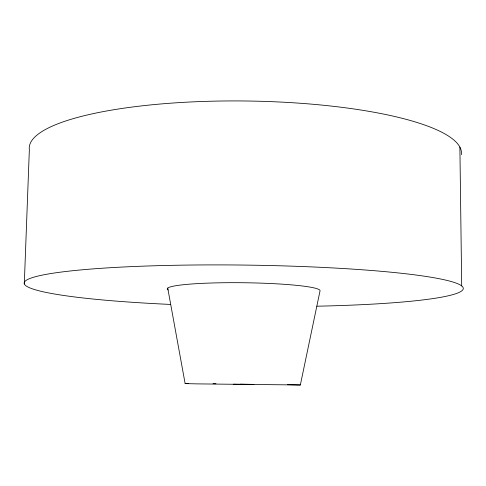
<?xml version="1.0" encoding="UTF-8"?>
<svg xmlns="http://www.w3.org/2000/svg" width="486" height="486" viewBox="0 0 486 486"><rect width="100%" height="100%" fill="white"/><g stroke="black" fill="none" stroke-linecap="round" stroke-linejoin="round"><path stroke-width="0.73" d="M24.3 283.885L29.348 149.755A216.142 49.7 0.7 0 1 245.09 100.985A216.142 49.7 0.7 0 1 461.402 154.621M167.731 288.107L185.136 383.612L196.915 383.879L300.342 384.991L320.055 290.737A76.393 7.053 0.7 0 0 237.909 282.688A76.393 7.053 0.7 0 0 168.18 289.96M185.136 383.612L188.459 383.527M253.905 384.42L233.304 384.189M213.062 383.697L215.948 383.727M240.327 384.183L253.303 384.371M287.578 384.669L300.342 384.991M459.89 147.137L461.7 285.944M170.616 304.436A219.581 20.716 0.7 0 1 67.165 271.334A219.581 20.716 0.7 0 1 420.22 275.598A219.581 20.716 0.7 0 1 316.89 306.204"/></g></svg>
